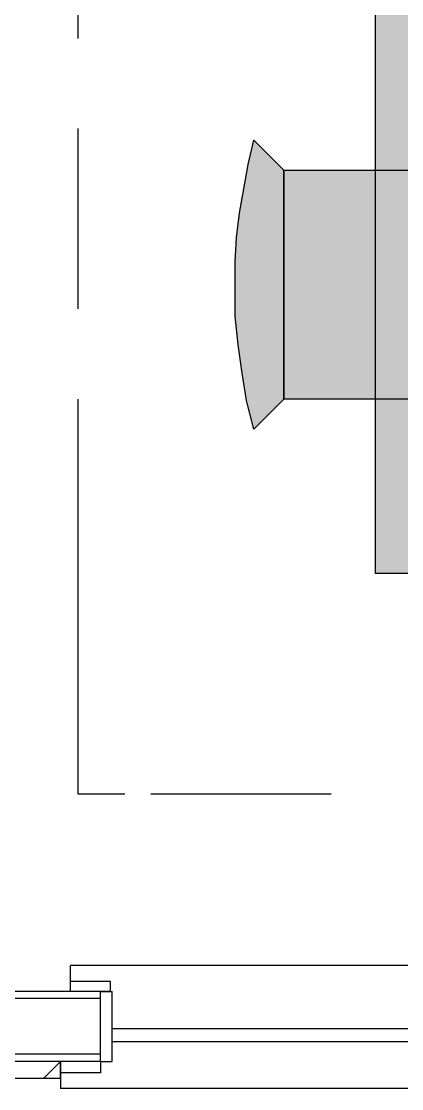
# Model space of a CAD drawing. Extents: x 0 to 810, y -8 to 614.
# Drawn here: x 401.8 to 433.7, y 124.8 to 214.3 of the extents above; entities that cross this region are included whole.
import ezdxf

# ---------------------------------------------------------------- set-up
doc = ezdxf.new("R2010")
doc.units = 0
doc.header["$MEASUREMENT"] = 0
doc.layers.add('Line', color=1, linetype='CONTINUOUS')
doc.layers.add('Poly', color=3, linetype='CONTINUOUS')

msp = doc.modelspace()

# ---------------------------------------------------------------- hatches: boundary and pattern name
at = {"layer": 'Poly', "true_color": 0xffffff}
for points in [[(431.52, 167.96), (431.52, 254.72), (486.48, 254.72)], [(431.52, 167.96), (486.48, 254.72), (486.48, 167.96)], [(421.32, 204.32), (423.84, 201.8), (420.96, 203.12)], [(420.84, 202.16), (420.96, 203.12), (423.84, 201.8)], [(419.76, 192.68), (419.76, 193.64), (423.84, 201.8)], [(419.76, 194.6), (419.88, 195.56), (423.84, 201.8)], [(419.76, 193.64), (419.76, 194.6), (423.84, 201.8)], [(423.84, 201.8), (423.84, 182.6), (419.76, 192.68)], [(420, 197.48), (423.84, 201.8), (419.88, 196.52)], [(419.88, 196.52), (423.84, 201.8), (419.88, 195.56)], [(420.12, 198.44), (423.84, 201.8), (420, 197.48)], [(420.24, 199.4), (423.84, 201.8), (420.12, 198.44)], [(420.48, 200.36), (423.84, 201.8), (420.24, 199.4)], [(420.6, 201.2), (423.84, 201.8), (420.48, 200.36)], [(420.84, 202.16), (423.84, 201.8), (420.6, 201.2)], [(423.84, 182.6), (423.84, 201.8), (447.36, 201.8)], [(423.84, 182.6), (447.36, 201.8), (447.36, 182.6)], [(419.76, 192.68), (423.84, 182.6), (419.76, 191.72)], [(419.76, 190.76), (419.76, 191.72), (423.84, 182.6)], [(419.76, 189.8), (419.76, 190.76), (423.84, 182.6)], [(419.88, 188.84), (419.76, 189.8), (423.84, 182.6)], [(419.88, 187.88), (419.88, 188.84), (423.84, 182.6)], [(419.88, 187.88), (423.84, 182.6), (420, 186.92)], [(420.12, 185.96), (420, 186.92), (423.84, 182.6)], [(420.24, 185), (420.12, 185.96), (423.84, 182.6)], [(420.48, 184.04), (420.24, 185), (423.84, 182.6)], [(420.6, 183.08), (420.48, 184.04), (423.84, 182.6)], [(420.84, 182.24), (420.6, 183.08), (423.84, 182.6)], [(420.96, 181.28), (420.84, 182.24), (423.84, 182.6)], [(421.2, 180.32), (420.96, 181.28), (423.84, 182.6)], [(421.32, 180.08), (421.2, 180.32), (423.84, 182.6)]]:
    msp.add_hatch(color=7, dxfattribs=at).paths.add_polyline_path(points, flags=0)

# ---------------------------------------------------------------- linework, layer by layer
at = {"layer": 'Line', "color": 178, "true_color": 0x000000}
for p, q in [((431.52, 167.96), (431.52, 254.72)), ((406.56, 243.08), (406.56, 212.84)), ((406.56, 205.28), (406.56, 190.16)), ((420.84, 202.28), (421.32, 204.32)), ((421.32, 204.32), (423.84, 201.8)), ((420.48, 200.24), (420.84, 202.28)), ((423.84, 201.8), (447.36, 201.8)), ((423.84, 182.6), (423.84, 201.8)), ((423.84, 201.8), (423.84, 182.6)), ((420.12, 198.2), (420.48, 200.24)), ((419.88, 196.16), (420.12, 198.2)), ((419.76, 194.12), (419.88, 196.16)), ((419.76, 192.08), (419.76, 194.12)), ((419.76, 189.56), (419.76, 192.08)), ((420, 187.16), (419.76, 189.56)), ((420.36, 184.76), (420, 187.16)), ((420.72, 182.48), (420.36, 184.76)), ((406.56, 182.6), (406.56, 149.48)), ((421.32, 180.08), (420.72, 182.48)), ((423.84, 182.6), (421.32, 180.08)), ((447.36, 182.6), (423.84, 182.6)), ((486.48, 167.96), (431.52, 167.96)), ((406.56, 149.48), (410.52, 149.48)), ((412.68, 149.48), (427.8, 149.48)), ((405.96, 132.92), (405.96, 135.08)), ((505.68, 135.08), (405.96, 135.08)), ((409.32, 133.76), (405.96, 133.76)), ((405.96, 132.92), (405.96, 133.76)), ((409.32, 132.92), (409.32, 133.76)), ((408.48, 132.92), (326.88, 132.92)), ((409.32, 132.92), (405.96, 132.92)), ((408.48, 127.04), (408.48, 132.92)), ((408.48, 132.92), (409.44, 132.92)), ((408.48, 127.04), (408.48, 132.92)), ((409.44, 127.04), (409.44, 132.92)), ((408.48, 132.32), (326.88, 132.32)), ((408.48, 127.64), (408.48, 132.32)), ((409.44, 129.8), (454.8, 129.8)), ((409.44, 128.72), (454.8, 128.72)), ((408.48, 127.64), (326.88, 127.64)), ((408.48, 127.04), (326.88, 127.04)), ((405.12, 127.04), (330.12, 127.04)), ((405.12, 127.04), (403.68, 125.6)), ((405.12, 125.6), (405.12, 127.04)), ((405.12, 127.04), (405.12, 124.76)), ((405.12, 127.04), (405.12, 126.08)), ((408.48, 127.04), (409.44, 127.04)), ((408.48, 127.04), (408.48, 126.08)), ((405.12, 125.6), (330.12, 125.6)), ((408.48, 126.08), (405.12, 126.08)), ((506.52, 124.76), (405.12, 124.76))]:
    msp.add_line(p, q, dxfattribs=at)

doc.saveas('drawing.dxf')
